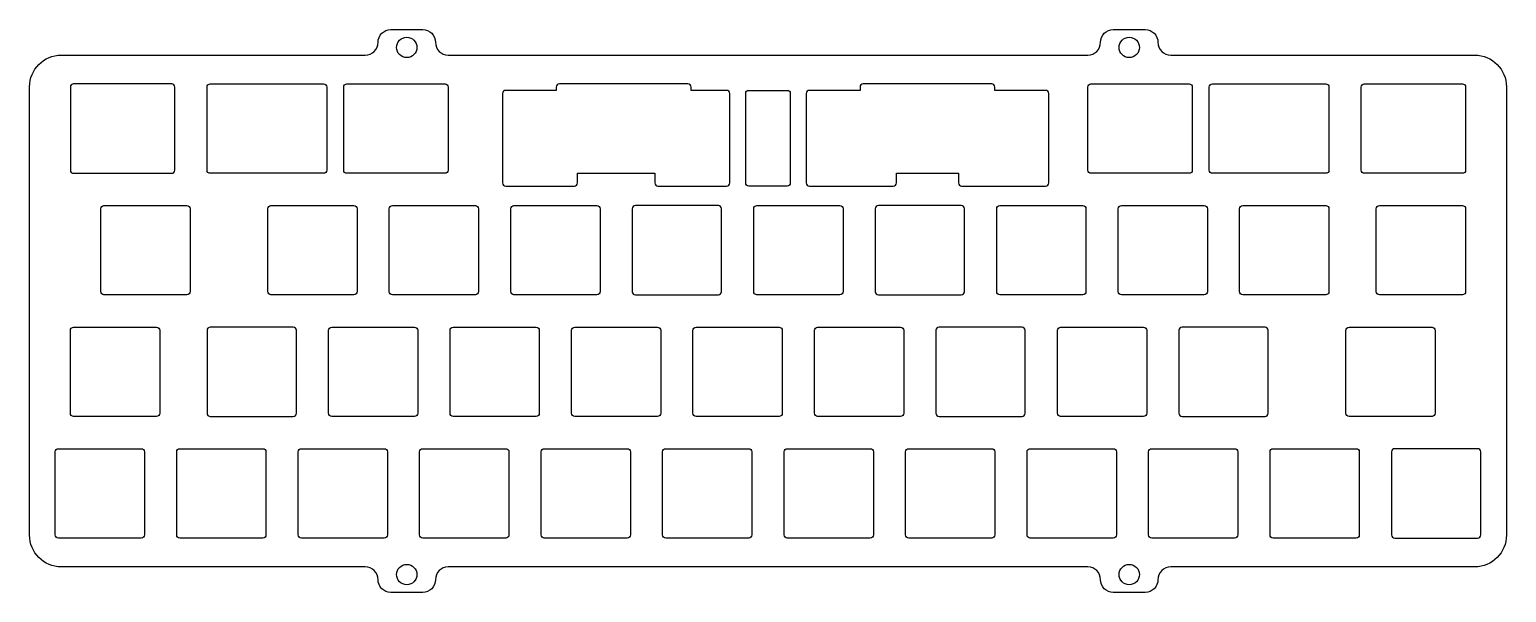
# Model space of a CAD drawing. Header units: millimetres. Extents: x 7 to 239, y 3 to 92.
import ezdxf

# ---------------------------------------------------------------- set-up
doc = ezdxf.new("R2010")
doc.units = ezdxf.units.MM
doc.layers.get('0').update_dxf_attribs({"linetype": 'CONTINUOUS'})

msp = doc.modelspace()

# ---------------------------------------------------------------- linework, layer by layer
for points in [[(71.1, 5.4, -0.414213562), (69.1, 3.4), (64.1, 3.4, -0.414213562), (62.1, 5.4, 0.414213562), (60.1, 7.4), (12.45, 7.4, -0.414213562), (7.45, 12.4), (7.45, 82.6, -0.414213562), (12.45, 87.6), (60.1, 87.6, 0.414213562), (62.1, 89.6, -0.414213562), (64.1, 91.6), (69.1, 91.6, -0.414213562), (71.1, 89.6, 0.414213562), (73.1, 87.6), (173.4, 87.6, 0.414213562), (175.4, 89.6, -0.414213562), (177.4, 91.6), (182.4, 91.6, -0.414213562), (184.4, 89.6, 0.414213562), (186.4, 87.6), (234.05, 87.6, -0.414213562), (239.05, 82.6), (239.05, 12.4, -0.414213562), (234.05, 7.4), (186.4, 7.4, 0.414213562), (184.4, 5.4, -0.414213562), (182.4, 3.4), (177.4, 3.4, -0.414213562), (175.4, 5.4, 0.414213562), (173.4, 7.4), (73.1, 7.4, 0.414213562)], [(13.85625, 82.575), (13.85625, 69.575, 0.414213562), (14.35625, 69.075), (29.7375, 69.075, 0.414213562), (30.2375, 69.575), (30.2375, 82.575, 0.414213562), (29.7375, 83.075), (14.35625, 83.075, 0.414213562)], [(35.7875, 69.075, -0.414213562), (35.2875, 69.575), (35.2875, 82.575, -0.414213562), (35.7875, 83.075), (53.55, 83.075, -0.414213562), (54.05, 82.575), (54.05, 69.575, -0.414213562), (53.55, 69.075)], [(57.21875, 69.075, -0.414213562), (56.71875, 69.575), (56.71875, 82.575, -0.414213562), (57.21875, 83.075), (72.6, 83.075, -0.414213562), (73.1, 82.575), (73.1, 69.575, -0.414213562), (72.6, 69.075)], [(90.05625, 82.075), (82.11825, 82.075, 0.414213562), (81.61825, 81.575), (81.61825, 67.575, 0.414213562), (82.11825, 67.075), (92.88075, 67.075, 0.414213562), (93.38075, 67.575), (93.38075, 69.075), (105.49425, 69.075), (105.49425, 67.575, 0.414213562), (105.99425, 67.075), (116.75675, 67.075, 0.414213562), (117.25675, 67.575), (117.25675, 81.575, 0.414213562), (116.75675, 82.075), (111.2, 82.075), (111.2, 82.575, 0.414213562), (110.7, 83.075), (90.55625, 83.075, 0.414213562), (90.05625, 82.575)], [(126.25, 82.075, -0.414213562), (126.75, 81.575), (126.75, 67.575, -0.414213562), (126.25, 67.075), (120.25, 67.075, -0.414213562), (119.75, 67.575), (119.75, 81.575, -0.414213562), (120.25, 82.075)], [(137.68125, 82.575), (137.68125, 82.075), (129.74325, 82.075, 0.414213562), (129.24325, 81.575), (129.24325, 67.575, 0.414213562), (129.74325, 67.075), (142.887, 67.075, 0.414213562), (143.387, 67.575), (143.387, 69.075), (153.11925, 69.075), (153.11925, 67.575, 0.414213562), (153.61925, 67.075), (166.763, 67.075, 0.414213562), (167.263, 67.575), (167.263, 81.575, 0.414213562), (166.763, 82.075), (158.825, 82.075), (158.825, 82.575, 0.414213562), (158.325, 83.075), (138.18125, 83.075, 0.414213562)], [(173.9, 69.075, -0.414213562), (173.4, 69.575), (173.4, 82.575, -0.414213562), (173.9, 83.075), (189.28125, 83.075, -0.414213562), (189.78125, 82.575), (189.78125, 69.575, -0.414213562), (189.28125, 69.075)], [(192.95, 69.075, -0.414213562), (192.45, 69.575), (192.45, 82.575, -0.414213562), (192.95, 83.075), (210.7125, 83.075, -0.414213562), (211.2125, 82.575), (211.2125, 69.575, -0.414213562), (210.7125, 69.075)], [(216.7625, 69.075, -0.414213562), (216.2625, 69.575), (216.2625, 82.575, -0.414213562), (216.7625, 83.075), (232.14375, 83.075, -0.414213562), (232.64375, 82.575), (232.64375, 69.575, -0.414213562), (232.14375, 69.075)], [(19.11875, 50.025, -0.414213562), (18.61875, 50.525), (18.61875, 63.525, -0.414213562), (19.11875, 64.025), (32.11875, 64.025, -0.414213562), (32.61875, 63.525), (32.61875, 50.525, -0.414213562), (32.11875, 50.025)], [(45.3125, 50.025, -0.414213562), (44.8125, 50.525), (44.8125, 63.525, -0.414213562), (45.3125, 64.025), (58.3125, 64.025, -0.414213562), (58.8125, 63.525), (58.8125, 50.525, -0.414213562), (58.3125, 50.025)], [(64.3625, 50.025, -0.414213562), (63.8625, 50.525), (63.8625, 63.525, -0.414213562), (64.3625, 64.025), (77.3625, 64.025, -0.414213562), (77.8625, 63.525), (77.8625, 50.525, -0.414213562), (77.3625, 50.025)], [(83.4125, 50.025, -0.414213562), (82.9125, 50.525), (82.9125, 63.525, -0.414213562), (83.4125, 64.025), (96.4125, 64.025, -0.414213562), (96.9125, 63.525), (96.9125, 50.525, -0.414213562), (96.4125, 50.025)], [(101.9625, 63.525), (101.9625, 50.525, 0.414213562), (102.4625, 50.025), (115.4625, 50.025, 0.414213562), (115.9625, 50.525), (115.9625, 63.525, 0.414213562), (115.4625, 64.025), (102.4625, 64.025, 0.414213562)], [(121.5125, 50.025, -0.414213562), (121.0125, 50.525), (121.0125, 63.525, -0.414213562), (121.5125, 64.025), (134.5125, 64.025, -0.414213562), (135.0125, 63.525), (135.0125, 50.525, -0.414213562), (134.5125, 50.025)], [(140.0625, 63.525), (140.0625, 50.525, 0.414213562), (140.5625, 50.025), (153.5625, 50.025, 0.414213562), (154.0625, 50.525), (154.0625, 63.525, 0.414213562), (153.5625, 64.025), (140.5625, 64.025, 0.414213562)], [(159.6125, 50.025, -0.414213562), (159.1125, 50.525), (159.1125, 63.525, -0.414213562), (159.6125, 64.025), (172.6125, 64.025, -0.414213562), (173.1125, 63.525), (173.1125, 50.525, -0.414213562), (172.6125, 50.025)], [(178.6625, 50.025, -0.414213562), (178.1625, 50.525), (178.1625, 63.525, -0.414213562), (178.6625, 64.025), (191.6625, 64.025, -0.414213562), (192.1625, 63.525), (192.1625, 50.525, -0.414213562), (191.6625, 50.025)], [(197.7125, 50.025, -0.414213562), (197.2125, 50.525), (197.2125, 63.525, -0.414213562), (197.7125, 64.025), (210.7125, 64.025, -0.414213562), (211.2125, 63.525), (211.2125, 50.525, -0.414213562), (210.7125, 50.025)], [(219.14375, 50.025, -0.414213562), (218.64375, 50.525), (218.64375, 63.525, -0.414213562), (219.14375, 64.025), (232.14375, 64.025, -0.414213562), (232.64375, 63.525), (232.64375, 50.525, -0.414213562), (232.14375, 50.025)], [(14.35625, 30.975, -0.414213562), (13.85625, 31.475), (13.85625, 44.475, -0.414213562), (14.35625, 44.975), (27.35625, 44.975, -0.414213562), (27.85625, 44.475), (27.85625, 31.475, -0.414213562), (27.35625, 30.975)], [(35.2875, 44.475), (35.2875, 31.475, 0.414213562), (35.7875, 30.975), (48.7875, 30.975, 0.414213562), (49.2875, 31.475), (49.2875, 44.475, 0.414213562), (48.7875, 44.975), (35.7875, 44.975, 0.414213562)], [(54.8375, 30.975, -0.414213562), (54.3375, 31.475), (54.3375, 44.475, -0.414213562), (54.8375, 44.975), (67.8375, 44.975, -0.414213562), (68.3375, 44.475), (68.3375, 31.475, -0.414213562), (67.8375, 30.975)], [(73.8875, 30.975, -0.414213562), (73.3875, 31.475), (73.3875, 44.475, -0.414213562), (73.8875, 44.975), (86.8875, 44.975, -0.414213562), (87.3875, 44.475), (87.3875, 31.475, -0.414213562), (86.8875, 30.975)], [(92.9375, 30.975, -0.414213562), (92.4375, 31.475), (92.4375, 44.475, -0.414213562), (92.9375, 44.975), (105.9375, 44.975, -0.414213562), (106.4375, 44.475), (106.4375, 31.475, -0.414213562), (105.9375, 30.975)], [(111.9875, 30.975, -0.414213562), (111.4875, 31.475), (111.4875, 44.475, -0.414213562), (111.9875, 44.975), (124.9875, 44.975, -0.414213562), (125.4875, 44.475), (125.4875, 31.475, -0.414213562), (124.9875, 30.975)], [(131.0375, 30.975, -0.414213562), (130.5375, 31.475), (130.5375, 44.475, -0.414213562), (131.0375, 44.975), (144.0375, 44.975, -0.414213562), (144.5375, 44.475), (144.5375, 31.475, -0.414213562), (144.0375, 30.975)], [(149.5875, 44.475), (149.5875, 31.475, 0.414213562), (150.0875, 30.975), (163.0875, 30.975, 0.414213562), (163.5875, 31.475), (163.5875, 44.475, 0.414213562), (163.0875, 44.975), (150.0875, 44.975, 0.414213562)], [(182.6375, 31.475, -0.414213562), (182.1375, 30.975), (169.1375, 30.975, -0.414213562), (168.6375, 31.475), (168.6375, 44.475, -0.414213562), (169.1375, 44.975), (182.1375, 44.975, -0.414213562), (182.6375, 44.475)], [(187.6875, 44.475), (187.6875, 31.475, 0.414213562), (188.1875, 30.975), (201.1875, 30.975, 0.414213562), (201.6875, 31.475), (201.6875, 44.475, 0.414213562), (201.1875, 44.975), (188.1875, 44.975, 0.414213562)], [(214.38125, 30.975, -0.414213562), (213.88125, 31.475), (213.88125, 44.475, -0.414213562), (214.38125, 44.975), (227.38125, 44.975, -0.414213562), (227.88125, 44.475), (227.88125, 31.475, -0.414213562), (227.38125, 30.975)], [(11.975, 11.925, -0.414213562), (11.475, 12.425), (11.475, 25.425, -0.414213562), (11.975, 25.925), (24.975, 25.925, -0.414213562), (25.475, 25.425), (25.475, 12.425, -0.414213562), (24.975, 11.925)], [(31.025, 11.925, -0.414213562), (30.525, 12.425), (30.525, 25.425, -0.414213562), (31.025, 25.925), (44.025, 25.925, -0.414213562), (44.525, 25.425), (44.525, 12.425, -0.414213562), (44.025, 11.925)], [(50.075, 11.925, -0.414213562), (49.575, 12.425), (49.575, 25.425, -0.414213562), (50.075, 25.925), (63.075, 25.925, -0.414213562), (63.575, 25.425), (63.575, 12.425, -0.414213562), (63.075, 11.925)], [(69.125, 11.925, -0.414213562), (68.625, 12.425), (68.625, 25.425, -0.414213562), (69.125, 25.925), (82.125, 25.925, -0.414213562), (82.625, 25.425), (82.625, 12.425, -0.414213562), (82.125, 11.925)], [(88.175, 11.925, -0.414213562), (87.675, 12.425), (87.675, 25.425, -0.414213562), (88.175, 25.925), (101.175, 25.925, -0.414213562), (101.675, 25.425), (101.675, 12.425, -0.414213562), (101.175, 11.925)], [(107.225, 11.925, -0.414213562), (106.725, 12.425), (106.725, 25.425, -0.414213562), (107.225, 25.925), (120.225, 25.925, -0.414213562), (120.725, 25.425), (120.725, 12.425, -0.414213562), (120.225, 11.925)], [(126.275, 11.925, -0.414213562), (125.775, 12.425), (125.775, 25.425, -0.414213562), (126.275, 25.925), (139.275, 25.925, -0.414213562), (139.775, 25.425), (139.775, 12.425, -0.414213562), (139.275, 11.925)], [(145.325, 11.925, -0.414213562), (144.825, 12.425), (144.825, 25.425, -0.414213562), (145.325, 25.925), (158.325, 25.925, -0.414213562), (158.825, 25.425), (158.825, 12.425, -0.414213562), (158.325, 11.925)], [(164.375, 11.925, -0.414213562), (163.875, 12.425), (163.875, 25.425, -0.414213562), (164.375, 25.925), (177.375, 25.925, -0.414213562), (177.875, 25.425), (177.875, 12.425, -0.414213562), (177.375, 11.925)], [(183.425, 11.925, -0.414213562), (182.925, 12.425), (182.925, 25.425, -0.414213562), (183.425, 25.925), (196.425, 25.925, -0.414213562), (196.925, 25.425), (196.925, 12.425, -0.414213562), (196.425, 11.925)], [(202.475, 11.925, -0.414213562), (201.975, 12.425), (201.975, 25.425, -0.414213562), (202.475, 25.925), (215.475, 25.925, -0.414213562), (215.975, 25.425), (215.975, 12.425, -0.414213562), (215.475, 11.925)], [(221.025, 25.425), (221.025, 12.425, 0.414213562), (221.525, 11.925), (234.525, 11.925, 0.414213562), (235.025, 12.425), (235.025, 25.425, 0.414213562), (234.525, 25.925), (221.525, 25.925, 0.414213562)]]:
    msp.add_lwpolyline(points, format="xyb", close=True)
for centre in [(66.6, 88.8), (179.9, 88.8), (66.6, 6.2), (179.9, 6.2)]:
    msp.add_circle(centre, 1.6)

doc.saveas('drawing.dxf')
